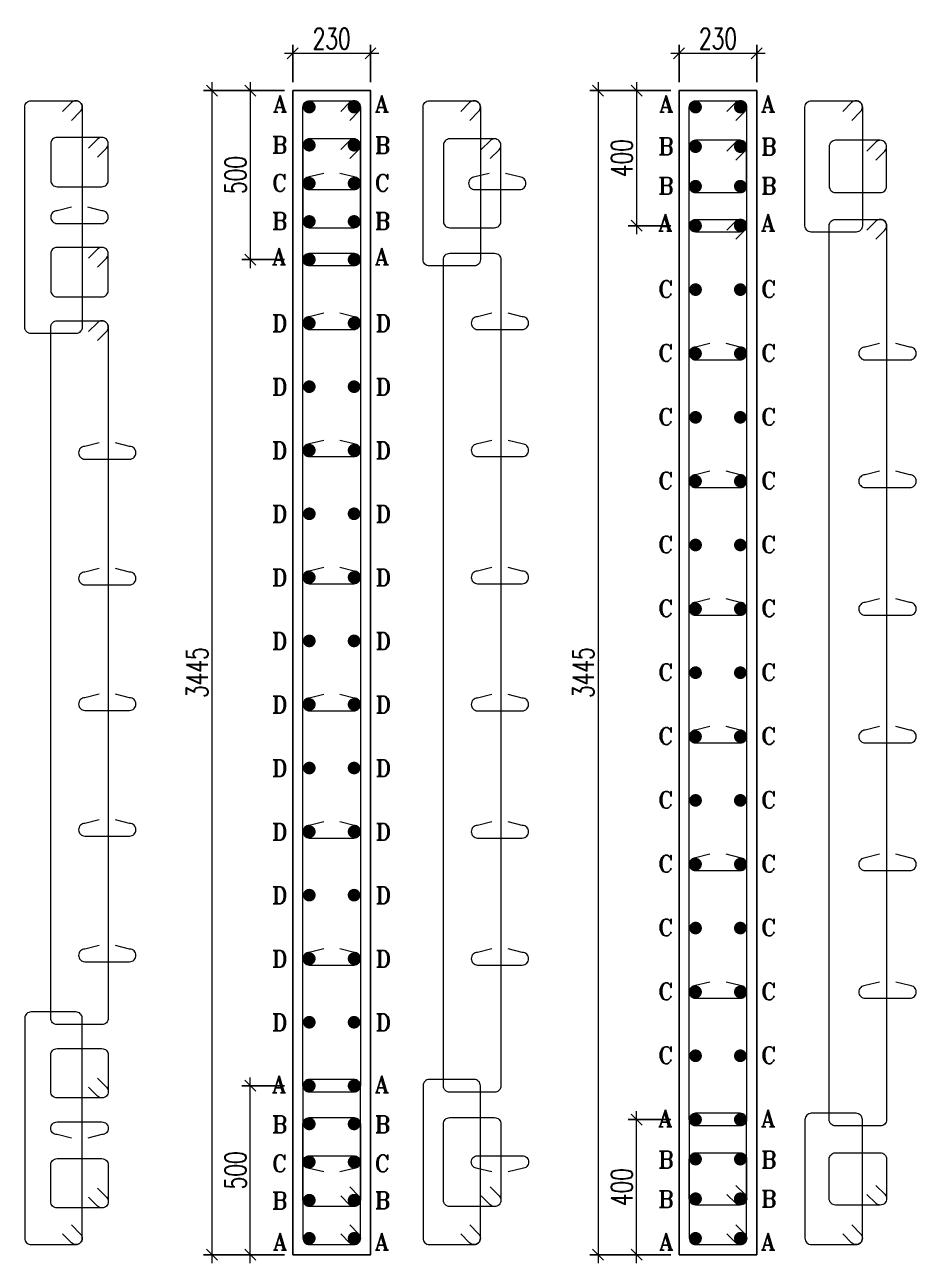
# Model space of a CAD drawing. Header units: millimetres. Extents: x 1123469 to 1752051, y -126924 to 196924.
# Drawn here: x 1578290 to 1588847, y -111796 to -97137 of the extents above; entities that cross this region are included whole.
import ezdxf

# ---------------------------------------------------------------- set-up
doc = ezdxf.new("R2010")
doc.units = ezdxf.units.MM
doc.header["$LTSCALE"] = 500
doc.header["$MEASUREMENT"] = 0
doc.header["$PDMODE"] = 34
doc.layers.get('Defpoints').update_dxf_attribs({"lineweight": 0})
doc.layers.add('DIAMENTION', color=1, linetype='Continuous', lineweight=0)
doc.layers.add('STEEL', color=7, linetype='Continuous', lineweight=20)
for name, color, linetype in [('Reinf', 4, 'Continuous'), ('S-TEXT', 3, 'Continuous'), ('TOWER AREA COLUMN.', 6, 'Continuous')]:
    doc.layers.add(name, color=color, linetype=linetype)
doc.styles.add('2MM', font='romans.shx', dxfattribs={"width": 0.7})
doc.styles.add('ROMANT', font='romant__.ttf', dxfattribs={"width": 0.9, "height": 600})
doc.dimstyles.new('SHUIB', dxfattribs={"dimtxt": 200, "dimasz": 180, "dimexe": 100, "dimexo": 250, "dimgap": 50, "dimtad": 2, "dimdec": 0, "dimzin": 1, "dimdsep": 46, "dimtxsty": '2MM', "dimblk": 'OBLIQUE', "dimcen": 0, "dimdle": 100, "dimclrd": 1, "dimclre": 1, "dimclrt": 3, "dimadec": 0, "dimazin": 0, "dimtfac": 1, "dimtdec": 0, "dimtix": 1, "dimtmove": 2, "dimatfit": 3, "dimfxl": 1, "dimtolj": 1, "dimlwd": -1, "dimarcsym": 0})

# ---------------------------------------------------------------- blocks, each defined once
blk = doc.blocks.new('_Oblique')
at = {"color": 0, "linetype": 'ByBlock', "lineweight": -2}
blk.add_line((-0.5, -0.5), (0.5, 0.5), dxfattribs=at)
blk = doc.blocks.new('*D790')
at = {"layer": 'Defpoints', "color": 0, "ltscale": 100, "transparency": 16777216}
for p in [(1581464, -97476), (1581464, -97916), (1582384, -97916)]:
    blk.add_point(p, dxfattribs=at)
at = {"layer": 'DIAMENTION', "color": 1, "ltscale": 100, "transparency": 16777216}
blk.add_line((1582484, -97476), (1581364, -97476), dxfattribs=at)
at = {"layer": 'DIAMENTION', "color": 1, "lineweight": -2, "ltscale": 100, "transparency": 16777216}
for p, q in [((1581464, -97816), (1581464, -97376)), ((1582384, -97816), (1582384, -97376))]:
    blk.add_line(p, q, dxfattribs=at)
at = {"layer": 'DIAMENTION', "color": 1, "ltscale": 100, "transparency": 16777216, "xscale": 130, "yscale": 130, "zscale": 130, "rotation": 180}
blk.add_blockref('_Oblique', (1581464, -97476), dxfattribs=at)
at = {"layer": 'DIAMENTION', "color": 1, "ltscale": 100, "transparency": 16777216, "xscale": 130, "yscale": 130, "zscale": 130}
blk.add_blockref('_Oblique', (1582384, -97476), dxfattribs=at)
at = {"layer": 'DIAMENTION', "color": 3, "ltscale": 100, "transparency": 16777216, "insert": (1581924, -97301), "char_height": 250, "attachment_point": 5, "style": '2MM'}
blk.add_mtext('\\A1;230', dxfattribs=at)
blk = doc.blocks.new('*D791')
at = {"layer": 'Defpoints', "color": 0, "ltscale": 100, "transparency": 16777216}
for p in [(1581464, -97916), (1580506, -111696), (1581464, -111696)]:
    blk.add_point(p, dxfattribs=at)
at = {"layer": 'DIAMENTION', "color": 1, "lineweight": -2, "ltscale": 100, "transparency": 16777216}
for p, q in [((1581364, -97916), (1580406, -97916)), ((1581364, -111696), (1580406, -111696))]:
    blk.add_line(p, q, dxfattribs=at)
at = {"layer": 'DIAMENTION', "color": 1, "ltscale": 100, "transparency": 16777216}
blk.add_line((1580506, -97816), (1580506, -111796), dxfattribs=at)
at = {"layer": 'DIAMENTION', "color": 1, "ltscale": 100, "transparency": 16777216, "xscale": 130, "yscale": 130, "zscale": 130}
for p, rotation in [((1580506, -97916), 90), ((1580506, -111696), 270)]:
    blk.add_blockref('_Oblique', p, dxfattribs=dict(at, rotation=rotation))
at = {"layer": 'DIAMENTION', "color": 3, "ltscale": 100, "transparency": 16777216, "insert": (1580331, -104806), "char_height": 250, "attachment_point": 5, "rotation": 90, "style": '2MM'}
blk.add_mtext('\\A1;3445', dxfattribs=at)
blk = doc.blocks.new('*D789')
at = {"layer": 'Defpoints', "color": 0, "ltscale": 100, "transparency": 16777216}
for p in [(1581464, -97916), (1580961, -99916), (1581464, -99916)]:
    blk.add_point(p, dxfattribs=at)
at = {"layer": 'DIAMENTION', "color": 1, "lineweight": -2, "ltscale": 100, "transparency": 16777216}
for p, q in [((1581364, -97916), (1580861, -97916)), ((1581364, -99916), (1580861, -99916))]:
    blk.add_line(p, q, dxfattribs=at)
at = {"layer": 'DIAMENTION', "color": 1, "ltscale": 100, "transparency": 16777216}
blk.add_line((1580961, -97816), (1580961, -100016), dxfattribs=at)
at = {"layer": 'DIAMENTION', "color": 1, "ltscale": 100, "transparency": 16777216, "xscale": 130, "yscale": 130, "zscale": 130}
for p, rotation in [((1580961, -97916), 90), ((1580961, -99916), 270)]:
    blk.add_blockref('_Oblique', p, dxfattribs=dict(at, rotation=rotation))
at = {"layer": 'DIAMENTION', "color": 3, "ltscale": 100, "transparency": 16777216, "insert": (1580786, -98916), "char_height": 250, "attachment_point": 5, "rotation": 90, "style": '2MM'}
blk.add_mtext('\\A1;500', dxfattribs=at)
blk = doc.blocks.new('*D793')
at = {"layer": 'Defpoints', "color": 0, "ltscale": 100, "transparency": 16777216}
for p in [(1586039, -97476), (1586039, -97916), (1586959, -97916)]:
    blk.add_point(p, dxfattribs=at)
at = {"layer": 'DIAMENTION', "color": 1, "ltscale": 100, "transparency": 16777216}
blk.add_line((1587059, -97476), (1585939, -97476), dxfattribs=at)
at = {"layer": 'DIAMENTION', "color": 1, "lineweight": -2, "ltscale": 100, "transparency": 16777216}
for p, q in [((1586039, -97816), (1586039, -97376)), ((1586959, -97816), (1586959, -97376))]:
    blk.add_line(p, q, dxfattribs=at)
at = {"layer": 'DIAMENTION', "color": 1, "ltscale": 100, "transparency": 16777216, "xscale": 130, "yscale": 130, "zscale": 130, "rotation": 180}
blk.add_blockref('_Oblique', (1586039, -97476), dxfattribs=at)
at = {"layer": 'DIAMENTION', "color": 1, "ltscale": 100, "transparency": 16777216, "xscale": 130, "yscale": 130, "zscale": 130}
blk.add_blockref('_Oblique', (1586959, -97476), dxfattribs=at)
at = {"layer": 'DIAMENTION', "color": 3, "ltscale": 100, "transparency": 16777216, "insert": (1586499, -97301), "char_height": 250, "attachment_point": 5, "style": '2MM'}
blk.add_mtext('\\A1;230', dxfattribs=at)
blk = doc.blocks.new('*D794')
at = {"layer": 'Defpoints', "color": 0, "ltscale": 100, "transparency": 16777216}
for p in [(1586039, -97916), (1585080, -111696), (1586039, -111696)]:
    blk.add_point(p, dxfattribs=at)
at = {"layer": 'DIAMENTION', "color": 1, "lineweight": -2, "ltscale": 100, "transparency": 16777216}
for p, q in [((1585939, -97916), (1584980, -97916)), ((1585939, -111696), (1584980, -111696))]:
    blk.add_line(p, q, dxfattribs=at)
at = {"layer": 'DIAMENTION', "color": 1, "ltscale": 100, "transparency": 16777216}
blk.add_line((1585080, -97816), (1585080, -111796), dxfattribs=at)
at = {"layer": 'DIAMENTION', "color": 1, "ltscale": 100, "transparency": 16777216, "xscale": 130, "yscale": 130, "zscale": 130}
for p, rotation in [((1585080, -97916), 90), ((1585080, -111696), 270)]:
    blk.add_blockref('_Oblique', p, dxfattribs=dict(at, rotation=rotation))
at = {"layer": 'DIAMENTION', "color": 3, "ltscale": 100, "transparency": 16777216, "insert": (1584905, -104806), "char_height": 250, "attachment_point": 5, "rotation": 90, "style": '2MM'}
blk.add_mtext('\\A1;3445', dxfattribs=at)
blk = doc.blocks.new('*D792')
at = {"layer": 'Defpoints', "color": 0, "ltscale": 100, "transparency": 16777216}
for p in [(1586039, -97916), (1585535, -99516), (1586039, -99516)]:
    blk.add_point(p, dxfattribs=at)
at = {"layer": 'DIAMENTION', "color": 1, "lineweight": -2, "ltscale": 100, "transparency": 16777216}
for p, q in [((1585939, -97916), (1585435, -97916)), ((1585939, -99516), (1585435, -99516))]:
    blk.add_line(p, q, dxfattribs=at)
at = {"layer": 'DIAMENTION', "color": 1, "ltscale": 100, "transparency": 16777216}
blk.add_line((1585535, -97816), (1585535, -99616), dxfattribs=at)
at = {"layer": 'DIAMENTION', "color": 1, "ltscale": 100, "transparency": 16777216, "xscale": 130, "yscale": 130, "zscale": 130}
for p, rotation in [((1585535, -97916), 90), ((1585535, -99516), 270)]:
    blk.add_blockref('_Oblique', p, dxfattribs=dict(at, rotation=rotation))
at = {"layer": 'DIAMENTION', "color": 3, "ltscale": 100, "transparency": 16777216, "insert": (1585360, -98716), "char_height": 250, "attachment_point": 5, "rotation": 90, "style": '2MM'}
blk.add_mtext('\\A1;400', dxfattribs=at)
blk = doc.blocks.new('*D817')
at = {"layer": 'Defpoints', "color": 0, "ltscale": 100, "transparency": 16777216}
for p in [(1580961, -109696), (1581464, -109696), (1581464, -111696)]:
    blk.add_point(p, dxfattribs=at)
at = {"layer": 'DIAMENTION', "color": 1, "ltscale": 100, "transparency": 16777216}
blk.add_line((1580961, -111796), (1580961, -109596), dxfattribs=at)
at = {"layer": 'DIAMENTION', "color": 1, "lineweight": -2, "ltscale": 100, "transparency": 16777216}
for p, q in [((1581364, -109696), (1580861, -109696)), ((1581364, -111696), (1580861, -111696))]:
    blk.add_line(p, q, dxfattribs=at)
at = {"layer": 'DIAMENTION', "color": 1, "ltscale": 100, "transparency": 16777216, "xscale": 130, "yscale": 130, "zscale": 130}
for p, rotation in [((1580961, -109696), 90), ((1580961, -111696), 270)]:
    blk.add_blockref('_Oblique', p, dxfattribs=dict(at, rotation=rotation))
at = {"layer": 'DIAMENTION', "color": 3, "ltscale": 100, "transparency": 16777216, "insert": (1580786, -110696), "char_height": 250, "attachment_point": 5, "rotation": 90, "style": '2MM'}
blk.add_mtext('\\A1;500', dxfattribs=at)
blk = doc.blocks.new('*D818')
at = {"layer": 'Defpoints', "color": 0, "ltscale": 100, "transparency": 16777216}
for p in [(1585535, -110096), (1586039, -110096), (1586039, -111696)]:
    blk.add_point(p, dxfattribs=at)
at = {"layer": 'DIAMENTION', "color": 1, "ltscale": 100, "transparency": 16777216}
blk.add_line((1585535, -111796), (1585535, -109996), dxfattribs=at)
at = {"layer": 'DIAMENTION', "color": 1, "lineweight": -2, "ltscale": 100, "transparency": 16777216}
for p, q in [((1585939, -110096), (1585435, -110096)), ((1585939, -111696), (1585435, -111696))]:
    blk.add_line(p, q, dxfattribs=at)
at = {"layer": 'DIAMENTION', "color": 1, "ltscale": 100, "transparency": 16777216, "xscale": 130, "yscale": 130, "zscale": 130}
for p, rotation in [((1585535, -110096), 90), ((1585535, -111696), 270)]:
    blk.add_blockref('_Oblique', p, dxfattribs=dict(at, rotation=rotation))
at = {"layer": 'DIAMENTION', "color": 3, "ltscale": 100, "transparency": 16777216, "insert": (1585360, -110896), "char_height": 250, "attachment_point": 5, "rotation": 90, "style": '2MM'}
blk.add_mtext('\\A1;400', dxfattribs=at)

msp = doc.modelspace()

# ---------------------------------------------------------------- linework, layer by layer
at = {"layer": 'Reinf', "color": 4, "linetype": 'ByBlock', "const_width": 75}
for points in [[(1581659.5, -98148.6, -1), (1581659.5, -98073.6, -1)], [(1582189.5, -98148.6, 1), (1582189.5, -98073.6, 1)], [(1586233.6, -98148.6, -1), (1586233.6, -98073.6, -1)], [(1586763.6, -98148.6, 1), (1586763.6, -98073.6, 1)], [(1581659.5, -98599.8, -1), (1581659.5, -98524.8, -1)], [(1582189.5, -98599.8, 1), (1582189.5, -98524.8, 1)], [(1586233.6, -98616.9, -1), (1586233.6, -98541.9, -1)], [(1586763.6, -98616.9, 1), (1586763.6, -98541.9, 1)], [(1581659.5, -99051.1, -1), (1581659.5, -98976.1, -1)], [(1582189.5, -99051.1, 1), (1582189.5, -98976.1, 1)], [(1586233.6, -99085.2, -1), (1586233.6, -99010.2, -1)], [(1586763.6, -99085.2, 1), (1586763.6, -99010.2, 1)], [(1581659.5, -99502.3, -1), (1581659.5, -99427.3, -1)], [(1582189.5, -99502.3, 1), (1582189.5, -99427.3, 1)], [(1586233.6, -99553.6, -1), (1586233.6, -99478.6, -1)], [(1586763.6, -99553.6, 1), (1586763.6, -99478.6, 1)], [(1581659.5, -99953.6, -1), (1581659.5, -99878.6, -1)], [(1582189.5, -99953.6, 1), (1582189.5, -99878.6, 1)], [(1586233.6, -100309.3, -1), (1586233.6, -100234.3, -1)], [(1586763.6, -100309.3, 1), (1586763.6, -100234.3, 1)], [(1581659.5, -100705.9, -1), (1581659.5, -100630.9, -1)], [(1582189.5, -100705.9, 1), (1582189.5, -100630.9, 1)], [(1586233.6, -101065, -1), (1586233.6, -100990, -1)], [(1586763.6, -101065, 1), (1586763.6, -100990, 1)], [(1581659.5, -101458.2, -1), (1581659.5, -101383.2, -1)], [(1582189.5, -101458.2, 1), (1582189.5, -101383.2, 1)], [(1586233.6, -101820.7, -1), (1586233.6, -101745.7, -1)], [(1586763.6, -101820.7, 1), (1586763.6, -101745.7, 1)], [(1581659.5, -102210.5, -1), (1581659.5, -102135.5, -1)], [(1582189.5, -102210.5, 1), (1582189.5, -102135.5, 1)], [(1586233.6, -102576.4, -1), (1586233.6, -102501.4, -1)], [(1586763.6, -102576.4, 1), (1586763.6, -102501.4, 1)], [(1581659.5, -102962.8, -1), (1581659.5, -102887.8, -1)], [(1582189.5, -102962.8, 1), (1582189.5, -102887.8, 1)], [(1586233.6, -103332.1, -1), (1586233.6, -103257.1, -1)], [(1586763.6, -103332.1, 1), (1586763.6, -103257.1, 1)], [(1581659.5, -103715.1, -1), (1581659.5, -103640.1, -1)], [(1582189.5, -103715.1, 1), (1582189.5, -103640.1, 1)], [(1586233.6, -104087.9, -1), (1586233.6, -104012.9, -1)], [(1586763.6, -104087.9, 1), (1586763.6, -104012.9, 1)], [(1581659.5, -104467.4, -1), (1581659.5, -104392.4, -1)], [(1582189.5, -104467.4, 1), (1582189.5, -104392.4, 1)], [(1586233.6, -104843.6, -1), (1586233.6, -104768.6, -1)], [(1586763.6, -104843.6, 1), (1586763.6, -104768.6, 1)], [(1581659.5, -105219.7, -1), (1581659.5, -105144.7, -1)], [(1582189.5, -105219.7, 1), (1582189.5, -105144.7, 1)], [(1586233.6, -105599.3, -1), (1586233.6, -105524.3, -1)], [(1586763.6, -105599.3, 1), (1586763.6, -105524.3, 1)], [(1581659.5, -105972, -1), (1581659.5, -105897, -1)], [(1582189.5, -105972, 1), (1582189.5, -105897, 1)], [(1586233.6, -106355, -1), (1586233.6, -106280, -1)], [(1586763.6, -106355, 1), (1586763.6, -106280, 1)], [(1581659.5, -106725.6, -1), (1581659.5, -106650.6, -1)], [(1582189.5, -106725.6, 1), (1582189.5, -106650.6, 1)], [(1586233.6, -107110.7, -1), (1586233.6, -107035.7, -1)], [(1586763.6, -107110.7, 1), (1586763.6, -107035.7, 1)], [(1581659.5, -107476.7, -1), (1581659.5, -107401.7, -1)], [(1582189.5, -107476.7, 1), (1582189.5, -107401.7, 1)], [(1586233.6, -107866.4, -1), (1586233.6, -107791.4, -1)], [(1586763.6, -107866.4, 1), (1586763.6, -107791.4, 1)], [(1581659.5, -108229, -1), (1581659.5, -108154, -1)], [(1582189.5, -108229, 1), (1582189.5, -108154, 1)], [(1586233.6, -108622.1, -1), (1586233.6, -108547.1, -1)], [(1586763.6, -108622.1, 1), (1586763.6, -108547.1, 1)], [(1581659.5, -108981.3, -1), (1581659.5, -108906.3, -1)], [(1582189.5, -108981.3, 1), (1582189.5, -108906.3, 1)], [(1586233.6, -109377.9, -1), (1586233.6, -109302.9, -1)], [(1586763.6, -109377.9, 1), (1586763.6, -109302.9, 1)], [(1581659.5, -109658.6, 1), (1581659.5, -109733.6, 1)], [(1582189.5, -109658.6, -1), (1582189.5, -109733.6, -1)], [(1581659.5, -110109.8, 1), (1581659.5, -110184.8, 1)], [(1582189.5, -110109.8, -1), (1582189.5, -110184.8, -1)], [(1586233.6, -110058.6, 1), (1586233.6, -110133.6, 1)], [(1586763.6, -110058.6, -1), (1586763.6, -110133.6, -1)], [(1581659.5, -110561.1, 1), (1581659.5, -110636.1, 1)], [(1582189.5, -110561.1, -1), (1582189.5, -110636.1, -1)], [(1586233.6, -110526.9, 1), (1586233.6, -110601.9, 1)], [(1586763.6, -110526.9, -1), (1586763.6, -110601.9, -1)], [(1586233.6, -110995.2, 1), (1586233.6, -111070.2, 1)], [(1586763.6, -110995.2, -1), (1586763.6, -111070.2, -1)], [(1581659.5, -111012.3, 1), (1581659.5, -111087.3, 1)], [(1582189.5, -111012.3, -1), (1582189.5, -111087.3, -1)], [(1581659.5, -111463.6, 1), (1581659.5, -111538.6, 1)], [(1582189.5, -111463.6, -1), (1582189.5, -111538.6, -1)], [(1586233.6, -111463.6, 1), (1586233.6, -111538.6, 1)], [(1586763.6, -111463.6, -1), (1586763.6, -111538.6, -1)]]:
    msp.add_lwpolyline(points, format="xyb", close=True, dxfattribs=at)
at = {"layer": 'STEEL', "color": 4, "linetype": 'ByBlock'}
for points in [[(1578364.7, -98036.1), (1578894.7, -98036.1, -0.4142136), (1578969.7, -98111.1), (1578969.7, -100716.1, -0.4142136), (1578894.7, -100791.1), (1578364.7, -100791.1, -0.4142136), (1578289.7, -100716.1), (1578289.7, -98111.1, -0.4142136)], [(1581659.5, -98036.1), (1582189.5, -98036.1, -0.4142136), (1582264.5, -98111.1), (1582264.5, -99916.1, -0.4142136), (1582189.5, -99991.1), (1581659.5, -99991.1, -0.4142136), (1581584.5, -99916.1), (1581584.5, -98111.1, -0.4142136)], [(1583081, -98036.1), (1583611, -98036.1, -0.4142136), (1583686, -98111.1), (1583686, -99916.1, -0.4142136), (1583611, -99991.1), (1583081, -99991.1, -0.4142136), (1583006, -99916.1), (1583006, -98111.1, -0.4142136)], [(1586233.6, -98036.1), (1586763.6, -98036.1, -0.4142136), (1586838.6, -98111.1), (1586838.6, -99516.1, -0.4142136), (1586763.6, -99591.1), (1586233.6, -99591.1, -0.4142136), (1586158.6, -99516.1), (1586158.6, -98111.1, -0.4142136)], [(1587604.4, -98036.1), (1588134.4, -98036.1, -0.4142136), (1588209.4, -98111.1), (1588209.4, -99516.1, -0.4142136), (1588134.4, -99591.1), (1587604.4, -99591.1, -0.4142136), (1587529.4, -99516.1), (1587529.4, -98111.1, -0.4142136)], [(1578673, -99054.4), (1579203, -99054.4, 0.4142136), (1579278, -98979.4), (1579278, -98545.2, 0.4142136), (1579203, -98470.2), (1578673, -98470.2, 0.4142136), (1578598, -98545.2), (1578598, -98979.4, 0.4142136)], [(1581659.5, -99539.8), (1582189.5, -99539.8, 0.4142136), (1582264.5, -99464.8), (1582264.5, -98562.3, 0.4142136), (1582189.5, -98487.3), (1581659.5, -98487.3, 0.4142136), (1581584.5, -98562.3), (1581584.5, -99464.8, 0.4142136)], [(1583323.3, -99539.8), (1583853.3, -99539.8, 0.4142136), (1583928.3, -99464.8), (1583928.3, -98562.3, 0.4142136), (1583853.3, -98487.3), (1583323.3, -98487.3, 0.4142136), (1583248.3, -98562.3), (1583248.3, -99464.8, 0.4142136)], [(1586233.6, -99122.7), (1586763.6, -99122.7, 0.4142136), (1586838.6, -99047.7), (1586838.6, -98579.4, 0.4142136), (1586763.6, -98504.4), (1586233.6, -98504.4, 0.4142136), (1586158.6, -98579.4), (1586158.6, -99047.7, 0.4142136)], [(1587891.1, -99122.7), (1588421.1, -99122.7, 0.4142136), (1588496.1, -99047.7), (1588496.1, -98579.4, 0.4142136), (1588421.1, -98504.4), (1587891.1, -98504.4, 0.4142136), (1587816.1, -98579.4), (1587816.1, -99047.7, 0.4142136)], [(1586233.6, -99441.1), (1586763.6, -99441.1, -0.4142136), (1586838.6, -99516.1), (1586838.6, -110096.1, -0.4142136), (1586763.6, -110171.1), (1586233.6, -110171.1, -0.4142136), (1586158.6, -110096.1), (1586158.6, -99516.1, -0.4142136)], [(1587891.1, -99441.1), (1588421.1, -99441.1, -0.4142136), (1588496.1, -99516.1), (1588496.1, -110096.1, -0.4142136), (1588421.1, -110171.1), (1587891.1, -110171.1, -0.4142136), (1587816.1, -110096.1), (1587816.1, -99516.1, -0.4142136)], [(1578673, -100356.9), (1579203, -100356.9, 0.4142136), (1579278, -100281.9), (1579278, -99847.7, 0.4142136), (1579203, -99772.7), (1578673, -99772.7, 0.4142136), (1578598, -99847.7), (1578598, -100281.9, 0.4142136)], [(1581659.5, -99841.1), (1582189.5, -99841.1, -0.4142136), (1582264.5, -99916.1), (1582264.5, -109696.1, -0.4142136), (1582189.5, -109771.1), (1581659.5, -109771.1, -0.4142136), (1581584.5, -109696.1), (1581584.5, -99916.1, -0.4142136)], [(1583323.3, -99841.1), (1583853.3, -99841.1, -0.4142136), (1583928.3, -99916.1), (1583928.3, -109696.1, -0.4142136), (1583853.3, -109771.1), (1583323.3, -109771.1, -0.4142136), (1583248.3, -109696.1), (1583248.3, -99916.1, -0.4142136)], [(1578673, -100641.1), (1579203, -100641.1, -0.4142136), (1579278, -100716.1), (1579278, -108896.1, -0.4142136), (1579203, -108971.1), (1578673, -108971.1, -0.4142136), (1578598, -108896.1), (1578598, -100716.1, -0.4142136)], [(1578364.7, -111576.1), (1578894.7, -111576.1, 0.4142136), (1578969.7, -111501.1), (1578969.7, -108896.1, 0.4142136), (1578894.7, -108821.1), (1578364.7, -108821.1, 0.4142136), (1578289.7, -108896.1), (1578289.7, -111501.1, 0.4142136)], [(1578673, -109255.2), (1579203, -109255.2, -0.4142136), (1579278, -109330.2), (1579278, -109764.4, -0.4142136), (1579203, -109839.4), (1578673, -109839.4, -0.4142136), (1578598, -109764.4), (1578598, -109330.2, -0.4142136)], [(1581659.5, -111576.1), (1582189.5, -111576.1, 0.4142136), (1582264.5, -111501.1), (1582264.5, -109696.1, 0.4142136), (1582189.5, -109621.1), (1581659.5, -109621.1, 0.4142136), (1581584.5, -109696.1), (1581584.5, -111501.1, 0.4142136)], [(1583081, -111576.1), (1583611, -111576.1, 0.4142136), (1583686, -111501.1), (1583686, -109696.1, 0.4142136), (1583611, -109621.1), (1583081, -109621.1, 0.4142136), (1583006, -109696.1), (1583006, -111501.1, 0.4142136)], [(1581659.5, -110072.3), (1582189.5, -110072.3, -0.4142136), (1582264.5, -110147.3), (1582264.5, -111049.8, -0.4142136), (1582189.5, -111124.8), (1581659.5, -111124.8, -0.4142136), (1581584.5, -111049.8), (1581584.5, -110147.3, -0.4142136)], [(1583323.3, -110072.3), (1583853.3, -110072.3, -0.4142136), (1583928.3, -110147.3), (1583928.3, -111049.8, -0.4142136), (1583853.3, -111124.8), (1583323.3, -111124.8, -0.4142136), (1583248.3, -111049.8), (1583248.3, -110147.3, -0.4142136)], [(1586233.6, -111576.1), (1586763.6, -111576.1, 0.4142136), (1586838.6, -111501.1), (1586838.6, -110096.1, 0.4142136), (1586763.6, -110021.1), (1586233.6, -110021.1, 0.4142136), (1586158.6, -110096.1), (1586158.6, -111501.1, 0.4142136)], [(1587604.4, -111576.1), (1588134.4, -111576.1, 0.4142136), (1588209.4, -111501.1), (1588209.4, -110096.1, 0.4142136), (1588134.4, -110021.1), (1587604.4, -110021.1, 0.4142136), (1587529.4, -110096.1), (1587529.4, -111501.1, 0.4142136)], [(1586233.6, -110489.4), (1586763.6, -110489.4, -0.4142136), (1586838.6, -110564.4), (1586838.6, -111032.7, -0.4142136), (1586763.6, -111107.7), (1586233.6, -111107.7, -0.4142136), (1586158.6, -111032.7), (1586158.6, -110564.4, -0.4142136)], [(1587891.1, -110489.4), (1588421.1, -110489.4, -0.4142136), (1588496.1, -110564.4), (1588496.1, -111032.7, -0.4142136), (1588421.1, -111107.7), (1587891.1, -111107.7, -0.4142136), (1587816.1, -111032.7), (1587816.1, -110564.4, -0.4142136)], [(1578673, -110557.7), (1579203, -110557.7, -0.4142136), (1579278, -110632.7), (1579278, -111066.9, -0.4142136), (1579203, -111141.9), (1578673, -111141.9, -0.4142136), (1578598, -111066.9), (1578598, -110632.7, -0.4142136)]]:
    msp.add_lwpolyline(points, format="xyb", close=True, dxfattribs=at)
for points in [[(1578842.6, -98269.3), (1578947.8, -98164.1, 0.4142136), (1578947.8, -98058), (1578947.8, -98058, 0.4142136), (1578841.8, -98058), (1578736.6, -98163.3)], [(1582137.4, -98269.3), (1582242.6, -98164.1, 0.4142136), (1582242.6, -98058), (1582242.6, -98058, 0.4142136), (1582136.6, -98058), (1582031.4, -98163.3)], [(1583558.9, -98269.3), (1583664.1, -98164.1, 0.4142136), (1583664.1, -98058), (1583664.1, -98058, 0.4142136), (1583558.1, -98058), (1583452.9, -98163.3)], [(1586711.6, -98269.3), (1586816.8, -98164.1, 0.4142136), (1586816.8, -98058), (1586816.8, -98058, 0.4142136), (1586710.7, -98058), (1586605.5, -98163.3)], [(1588082.3, -98269.3), (1588187.5, -98164.1, 0.4142136), (1588187.5, -98058), (1588187.5, -98058, 0.4142136), (1588081.5, -98058), (1587976.3, -98163.3)], [(1579150.9, -98703.5), (1579256.1, -98598.3, 0.4142136), (1579256.1, -98492.2), (1579256.1, -98492.2, 0.4142136), (1579150.1, -98492.2), (1579044.9, -98597.4)], [(1582137.4, -98720.6), (1582242.6, -98615.4, 0.4142136), (1582242.6, -98509.3), (1582242.6, -98509.3, 0.4142136), (1582136.6, -98509.3), (1582031.4, -98614.5)], [(1583801.2, -98720.6), (1583906.4, -98615.4, 0.4142136), (1583906.4, -98509.3), (1583906.4, -98509.3, 0.4142136), (1583800.4, -98509.3), (1583695.2, -98614.5)], [(1586711.6, -98737.7), (1586816.8, -98632.4, 0.4142136), (1586816.8, -98526.4), (1586816.8, -98526.4, 0.4142136), (1586710.7, -98526.4), (1586605.5, -98631.6)], [(1588369.1, -98737.7), (1588474.3, -98632.4, 0.4142136), (1588474.3, -98526.4), (1588474.3, -98526.4, 0.4142136), (1588368.2, -98526.4), (1588263, -98631.6)], [(1581829.8, -98896.4), (1581659.5, -98938.6, 0.4142136), (1581584.5, -99013.6), (1581584.5, -99013.6, 0.4142136), (1581659.5, -99088.6), (1582189.5, -99088.6, 0.4142136), (1582264.5, -99013.6), (1582264.5, -99013.6, 0.4142136), (1582189.5, -98938.6), (1582022.2, -98896.4)], [(1583790.8, -98896.4), (1583620.5, -98938.6, 0.4142136), (1583545.5, -99013.6), (1583545.5, -99013.6, 0.4142136), (1583620.5, -99088.6), (1584150.5, -99088.6, 0.4142136), (1584225.5, -99013.6), (1584225.5, -99013.6, 0.4142136), (1584150.5, -98938.6), (1583983.2, -98896.4)], [(1578843.2, -99296.4), (1578673, -99338.6, 0.4142136), (1578598, -99413.6), (1578598, -99413.6, 0.4142136), (1578673, -99488.6), (1579203, -99488.6, 0.4142136), (1579278, -99413.6), (1579278, -99413.6, 0.4142136), (1579203, -99338.6), (1579035.7, -99296.4)], [(1586711.6, -99674.3), (1586816.8, -99569.1, 0.4142136), (1586816.8, -99463), (1586816.8, -99463, 0.4142136), (1586710.7, -99463), (1586605.5, -99568.3)], [(1588369.1, -99674.3), (1588474.3, -99569.1, 0.4142136), (1588474.3, -99463), (1588474.3, -99463, 0.4142136), (1588368.2, -99463), (1588263, -99568.3)], [(1579150.9, -100006), (1579256.1, -99900.8, 0.4142136), (1579256.1, -99794.7), (1579256.1, -99794.7, 0.4142136), (1579150.1, -99794.7), (1579044.9, -99899.9)], [(1581829.8, -100551.2), (1581659.5, -100593.4, 0.4142136), (1581584.5, -100668.4), (1581584.5, -100668.4, 0.4142136), (1581659.5, -100743.4), (1582189.5, -100743.4, 0.4142136), (1582264.5, -100668.4), (1582264.5, -100668.4, 0.4142136), (1582189.5, -100593.4), (1582022.2, -100551.2)], [(1583822.3, -100551.2), (1583652, -100593.4, 0.4142136), (1583577, -100668.4), (1583577, -100668.4, 0.4142136), (1583652, -100743.4), (1584182, -100743.4, 0.4142136), (1584257, -100668.4), (1584257, -100668.4, 0.4142136), (1584182, -100593.4), (1584014.7, -100551.2)], [(1579150.9, -100874.3), (1579256.1, -100769.1, 0.4142136), (1579256.1, -100663), (1579256.1, -100663, 0.4142136), (1579150.1, -100663), (1579044.9, -100768.3)], [(1586403.9, -100910.3), (1586233.6, -100952.5, 0.4142136), (1586158.6, -101027.5), (1586158.6, -101027.5, 0.4142136), (1586233.6, -101102.5), (1586763.6, -101102.5, 0.4142136), (1586838.6, -101027.5), (1586838.6, -101027.5, 0.4142136), (1586763.6, -100952.5), (1586596.3, -100910.3)], [(1588412.2, -100910.3), (1588241.9, -100952.5, 0.4142136), (1588166.9, -101027.5), (1588166.9, -101027.5, 0.4142136), (1588241.9, -101102.5), (1588771.9, -101102.5, 0.4142136), (1588846.9, -101027.5), (1588846.9, -101027.5, 0.4142136), (1588771.9, -100952.5), (1588604.7, -100910.3)], [(1579172, -102086.1), (1579001.7, -102128.3, 0.4142136), (1578926.7, -102203.3), (1578926.7, -102203.3, 0.4142136), (1579001.7, -102278.3), (1579531.7, -102278.3, 0.4142136), (1579606.7, -102203.3), (1579606.7, -102203.3, 0.4142136), (1579531.7, -102128.3), (1579364.4, -102086.1)], [(1581829.8, -102055.8), (1581659.5, -102098, 0.4142136), (1581584.5, -102173), (1581584.5, -102173, 0.4142136), (1581659.5, -102248), (1582189.5, -102248, 0.4142136), (1582264.5, -102173), (1582264.5, -102173, 0.4142136), (1582189.5, -102098), (1582022.2, -102055.8)], [(1583822.3, -102055.8), (1583652, -102098, 0.4142136), (1583577, -102173), (1583577, -102173, 0.4142136), (1583652, -102248), (1584182, -102248, 0.4142136), (1584257, -102173), (1584257, -102173, 0.4142136), (1584182, -102098), (1584014.7, -102055.8)], [(1586403.9, -102421.7), (1586233.6, -102463.9, 0.4142136), (1586158.6, -102538.9), (1586158.6, -102538.9, 0.4142136), (1586233.6, -102613.9), (1586763.6, -102613.9, 0.4142136), (1586838.6, -102538.9), (1586838.6, -102538.9, 0.4142136), (1586763.6, -102463.9), (1586596.3, -102421.7)], [(1588412.2, -102421.7), (1588241.9, -102463.9, 0.4142136), (1588166.9, -102538.9), (1588166.9, -102538.9, 0.4142136), (1588241.9, -102613.9), (1588771.9, -102613.9, 0.4142136), (1588846.9, -102538.9), (1588846.9, -102538.9, 0.4142136), (1588771.9, -102463.9), (1588604.7, -102421.7)], [(1579172, -103573.4), (1579001.7, -103615.6, 0.4142136), (1578926.7, -103690.6), (1578926.7, -103690.6, 0.4142136), (1579001.7, -103765.6), (1579531.7, -103765.6, 0.4142136), (1579606.7, -103690.6), (1579606.7, -103690.6, 0.4142136), (1579531.7, -103615.6), (1579364.4, -103573.4)], [(1581829.8, -103560.4), (1581659.5, -103602.6, 0.4142136), (1581584.5, -103677.6), (1581584.5, -103677.6, 0.4142136), (1581659.5, -103752.6), (1582189.5, -103752.6, 0.4142136), (1582264.5, -103677.6), (1582264.5, -103677.6, 0.4142136), (1582189.5, -103602.6), (1582022.2, -103560.4)], [(1583822.3, -103560.4), (1583652, -103602.6, 0.4142136), (1583577, -103677.6), (1583577, -103677.6, 0.4142136), (1583652, -103752.6), (1584182, -103752.6, 0.4142136), (1584257, -103677.6), (1584257, -103677.6, 0.4142136), (1584182, -103602.6), (1584014.7, -103560.4)], [(1586403.9, -103933.1), (1586233.6, -103975.4, 0.4142136), (1586158.6, -104050.4), (1586158.6, -104050.4, 0.4142136), (1586233.6, -104125.4), (1586763.6, -104125.4, 0.4142136), (1586838.6, -104050.4), (1586838.6, -104050.4, 0.4142136), (1586763.6, -103975.4), (1586596.3, -103933.1)], [(1588412.2, -103933.1), (1588241.9, -103975.4, 0.4142136), (1588166.9, -104050.4), (1588166.9, -104050.4, 0.4142136), (1588241.9, -104125.4), (1588771.9, -104125.4, 0.4142136), (1588846.9, -104050.4), (1588846.9, -104050.4, 0.4142136), (1588771.9, -103975.4), (1588604.7, -103933.1)], [(1579172, -105060.7), (1579001.7, -105102.9, 0.4142136), (1578926.7, -105177.9), (1578926.7, -105177.9, 0.4142136), (1579001.7, -105252.9), (1579531.7, -105252.9, 0.4142136), (1579606.7, -105177.9), (1579606.7, -105177.9, 0.4142136), (1579531.7, -105102.9), (1579364.4, -105060.7)], [(1581829.8, -105065), (1581659.5, -105107.2, 0.4142136), (1581584.5, -105182.2), (1581584.5, -105182.2, 0.4142136), (1581659.5, -105257.2), (1582189.5, -105257.2, 0.4142136), (1582264.5, -105182.2), (1582264.5, -105182.2, 0.4142136), (1582189.5, -105107.2), (1582022.2, -105065)], [(1583822.3, -105065), (1583652, -105107.2, 0.4142136), (1583577, -105182.2), (1583577, -105182.2, 0.4142136), (1583652, -105257.2), (1584182, -105257.2, 0.4142136), (1584257, -105182.2), (1584257, -105182.2, 0.4142136), (1584182, -105107.2), (1584014.7, -105065)], [(1586403.9, -105444.6), (1586233.6, -105486.8, 0.4142136), (1586158.6, -105561.8), (1586158.6, -105561.8, 0.4142136), (1586233.6, -105636.8), (1586763.6, -105636.8, 0.4142136), (1586838.6, -105561.8), (1586838.6, -105561.8, 0.4142136), (1586763.6, -105486.8), (1586596.3, -105444.6)], [(1588412.2, -105444.6), (1588241.9, -105486.8, 0.4142136), (1588166.9, -105561.8), (1588166.9, -105561.8, 0.4142136), (1588241.9, -105636.8), (1588771.9, -105636.8, 0.4142136), (1588846.9, -105561.8), (1588846.9, -105561.8, 0.4142136), (1588771.9, -105486.8), (1588604.7, -105444.6)], [(1579172, -106548), (1579001.7, -106590.2, 0.4142136), (1578926.7, -106665.2), (1578926.7, -106665.2, 0.4142136), (1579001.7, -106740.2), (1579531.7, -106740.2, 0.4142136), (1579606.7, -106665.2), (1579606.7, -106665.2, 0.4142136), (1579531.7, -106590.2), (1579364.4, -106548)], [(1581829.8, -106570.9), (1581659.5, -106613.1, 0.4142136), (1581584.5, -106688.1), (1581584.5, -106688.1, 0.4142136), (1581659.5, -106763.1), (1582189.5, -106763.1, 0.4142136), (1582264.5, -106688.1), (1582264.5, -106688.1, 0.4142136), (1582189.5, -106613.1), (1582022.2, -106570.9)], [(1583822.3, -106570.9), (1583652, -106613.1, 0.4142136), (1583577, -106688.1), (1583577, -106688.1, 0.4142136), (1583652, -106763.1), (1584182, -106763.1, 0.4142136), (1584257, -106688.1), (1584257, -106688.1, 0.4142136), (1584182, -106613.1), (1584014.7, -106570.9)], [(1586403.9, -106956), (1586233.6, -106998.2, 0.4142136), (1586158.6, -107073.2), (1586158.6, -107073.2, 0.4142136), (1586233.6, -107148.2), (1586763.6, -107148.2, 0.4142136), (1586838.6, -107073.2), (1586838.6, -107073.2, 0.4142136), (1586763.6, -106998.2), (1586596.3, -106956)], [(1588412.2, -106956), (1588241.9, -106998.2, 0.4142136), (1588166.9, -107073.2), (1588166.9, -107073.2, 0.4142136), (1588241.9, -107148.2), (1588771.9, -107148.2, 0.4142136), (1588846.9, -107073.2), (1588846.9, -107073.2, 0.4142136), (1588771.9, -106998.2), (1588604.7, -106956)], [(1579172, -108035.2), (1579001.7, -108077.4, 0.4142136), (1578926.7, -108152.4), (1578926.7, -108152.4, 0.4142136), (1579001.7, -108227.4), (1579531.7, -108227.4, 0.4142136), (1579606.7, -108152.4), (1579606.7, -108152.4, 0.4142136), (1579531.7, -108077.4), (1579364.4, -108035.2)], [(1581829.8, -108074.2), (1581659.5, -108116.5, 0.4142136), (1581584.5, -108191.5), (1581584.5, -108191.5, 0.4142136), (1581659.5, -108266.5), (1582189.5, -108266.5, 0.4142136), (1582264.5, -108191.5), (1582264.5, -108191.5, 0.4142136), (1582189.5, -108116.5), (1582022.2, -108074.2)], [(1583822.3, -108074.2), (1583652, -108116.5, 0.4142136), (1583577, -108191.5), (1583577, -108191.5, 0.4142136), (1583652, -108266.5), (1584182, -108266.5, 0.4142136), (1584257, -108191.5), (1584257, -108191.5, 0.4142136), (1584182, -108116.5), (1584014.7, -108074.2)], [(1586403.9, -108467.4), (1586233.6, -108509.6, 0.4142136), (1586158.6, -108584.6), (1586158.6, -108584.6, 0.4142136), (1586233.6, -108659.6), (1586763.6, -108659.6, 0.4142136), (1586838.6, -108584.6), (1586838.6, -108584.6, 0.4142136), (1586763.6, -108509.6), (1586596.3, -108467.4)], [(1588412.2, -108467.4), (1588241.9, -108509.6, 0.4142136), (1588166.9, -108584.6), (1588166.9, -108584.6, 0.4142136), (1588241.9, -108659.6), (1588771.9, -108659.6, 0.4142136), (1588846.9, -108584.6), (1588846.9, -108584.6, 0.4142136), (1588771.9, -108509.6), (1588604.7, -108467.4)], [(1579150.9, -109606.2), (1579256.1, -109711.4, -0.4142136), (1579256.1, -109817.4), (1579256.1, -109817.4, -0.4142136), (1579150.1, -109817.4), (1579044.9, -109712.2)], [(1578843.2, -110315.8), (1578673, -110273.6, -0.4142136), (1578598, -110198.6), (1578598, -110198.6, -0.4142136), (1578673, -110123.6), (1579203, -110123.6, -0.4142136), (1579278, -110198.6), (1579278, -110198.6, -0.4142136), (1579203, -110273.6), (1579035.7, -110315.8)], [(1581829.8, -110715.8), (1581659.5, -110673.6, -0.4142136), (1581584.5, -110598.6), (1581584.5, -110598.6, -0.4142136), (1581659.5, -110523.6), (1582189.5, -110523.6, -0.4142136), (1582264.5, -110598.6), (1582264.5, -110598.6, -0.4142136), (1582189.5, -110673.6), (1582022.2, -110715.8)], [(1583822.3, -110715.8), (1583652, -110673.6, -0.4142136), (1583577, -110598.6), (1583577, -110598.6, -0.4142136), (1583652, -110523.6), (1584182, -110523.6, -0.4142136), (1584257, -110598.6), (1584257, -110598.6, -0.4142136), (1584182, -110673.6), (1584014.7, -110715.8)], [(1579150.9, -110908.7), (1579256.1, -111013.9, -0.4142136), (1579256.1, -111119.9), (1579256.1, -111119.9, -0.4142136), (1579150.1, -111119.9), (1579044.9, -111014.7)], [(1582137.4, -110891.6), (1582242.6, -110996.8, -0.4142136), (1582242.6, -111102.9), (1582242.6, -111102.9, -0.4142136), (1582136.6, -111102.9), (1582031.4, -110997.6)], [(1583801.2, -110891.6), (1583906.4, -110996.8, -0.4142136), (1583906.4, -111102.9), (1583906.4, -111102.9, -0.4142136), (1583800.4, -111102.9), (1583695.2, -110997.6)], [(1586711.6, -110874.5), (1586816.8, -110979.7, -0.4142136), (1586816.8, -111085.8), (1586816.8, -111085.8, -0.4142136), (1586710.7, -111085.8), (1586605.5, -110980.6)], [(1588369.1, -110874.5), (1588474.3, -110979.7, -0.4142136), (1588474.3, -111085.8), (1588474.3, -111085.8, -0.4142136), (1588368.2, -111085.8), (1588263, -110980.6)], [(1578842.6, -111342.8), (1578947.8, -111448, -0.4142136), (1578947.8, -111554.1), (1578947.8, -111554.1, -0.4142136), (1578841.8, -111554.1), (1578736.6, -111448.9)], [(1582137.4, -111342.8), (1582242.6, -111448, -0.4142136), (1582242.6, -111554.1), (1582242.6, -111554.1, -0.4142136), (1582136.6, -111554.1), (1582031.4, -111448.9)], [(1583558.9, -111342.8), (1583664.1, -111448, -0.4142136), (1583664.1, -111554.1), (1583664.1, -111554.1, -0.4142136), (1583558.1, -111554.1), (1583452.9, -111448.9)], [(1586711.6, -111342.8), (1586816.8, -111448, -0.4142136), (1586816.8, -111554.1), (1586816.8, -111554.1, -0.4142136), (1586710.7, -111554.1), (1586605.5, -111448.9)], [(1588082.3, -111342.8), (1588187.5, -111448, -0.4142136), (1588187.5, -111554.1), (1588187.5, -111554.1, -0.4142136), (1588081.5, -111554.1), (1587976.3, -111448.9)]]:
    msp.add_lwpolyline(points, format="xyb", dxfattribs=at)
at = {"layer": 'TOWER AREA COLUMN.', "color": 3}
for points in [[(1581464.5, -111696.1), (1582384.5, -111696.1), (1582384.5, -97916.1), (1581464.5, -97916.1)], [(1586038.6, -111696.1), (1586958.6, -111696.1), (1586958.6, -97916.1), (1586038.6, -97916.1)]]:
    msp.add_lwpolyline(points, close=True, dxfattribs=at)

# ---------------------------------------------------------------- texts
at = {"layer": 'S-TEXT', "color": 1, "style": 'ROMANT'}
for s, p in [('A', (1581227.6, -98172.3, 0)), ('A', (1582433.3, -98172.3, 0)), ('A', (1585801.7, -98172.3, 0)), ('A', (1587007.5, -98172.3, 0)), ('B', (1581216, -98657.6, 0)), ('B', (1582433.3, -98661.7, 0)), ('B', (1585790.2, -98674.7, 0)), ('B', (1587007.5, -98678.8, 0)), ('C', (1581216, -99108.8, 0)), ('C', (1582433.3, -99108.8, 0)), ('B', (1585790.2, -99143, 0)), ('B', (1587007.5, -99143, 0)), ('B', (1581216, -99560.1, 0)), ('B', (1582433.3, -99560.1, 0)), ('A', (1585790.2, -99580, 0)), ('A', (1587007.5, -99580, 0)), ('A', (1581216, -99979.6, 0)), ('A', (1582433.3, -99979.6, 0)), ('C', (1585790.2, -100365.5, 0)), ('C', (1587009.7, -100365.5, 0)), ('D', (1581216, -100770.2, 0)), ('D', (1582442.8, -100770.2, 0)), ('C', (1585790.2, -101121.2, 0)), ('C', (1587009.7, -101121.2, 0)), ('D', (1581216, -101522.5, 0)), ('D', (1582442.8, -101522.5, 0)), ('C', (1585790.2, -101876.9, 0)), ('C', (1587009.7, -101876.9, 0)), ('D', (1581216, -102274.9, 0)), ('D', (1582442.8, -102274.9, 0)), ('C', (1585790.2, -102632.6, 0)), ('C', (1587009.7, -102632.6, 0)), ('D', (1581216, -103027.2, 0)), ('D', (1582442.8, -103027.2, 0)), ('C', (1585790.2, -103388.3, 0)), ('C', (1587009.7, -103388.3, 0)), ('D', (1581216, -103779.5, 0)), ('D', (1582442.8, -103779.5, 0)), ('C', (1585790.2, -104144, 0)), ('C', (1587009.7, -104144, 0)), ('D', (1581216, -104531.8, 0)), ('D', (1582442.8, -104531.8, 0)), ('C', (1585790.2, -104899.7, 0)), ('C', (1587009.7, -104899.7, 0)), ('D', (1581216, -105284.1, 0)), ('D', (1582442.8, -105284.1, 0)), ('C', (1585790.2, -105655.5, 0)), ('C', (1587009.7, -105655.5, 0)), ('D', (1581216, -106036.4, 0)), ('D', (1582442.8, -106036.4, 0)), ('C', (1585790.2, -106411.2, 0)), ('C', (1587009.7, -106411.2, 0)), ('D', (1581216, -106790, 0)), ('D', (1582442.8, -106790, 0)), ('C', (1585790.2, -107166.9, 0)), ('C', (1587009.7, -107166.9, 0)), ('D', (1581216, -107541, 0)), ('D', (1582442.8, -107541, 0)), ('C', (1585790.2, -107922.6, 0)), ('C', (1587009.7, -107922.6, 0)), ('D', (1581216, -108293.3, 0)), ('D', (1582442.8, -108293.3, 0)), ('C', (1585790.2, -108678.3, 0)), ('C', (1587009.7, -108678.3, 0)), ('D', (1581216, -109045.6, 0)), ('D', (1582442.8, -109045.6, 0)), ('C', (1585790.2, -109434, 0)), ('C', (1587009.7, -109434, 0)), ('A', (1581216, -109777.3, 0)), ('A', (1582433.3, -109777.3, 0)), ('B', (1581216, -110252.1, 0)), ('B', (1582433.3, -110252.1, 0)), ('A', (1585790.2, -110182, 0)), ('A', (1587007.5, -110182, 0)), ('C', (1581216, -110714.2, 0)), ('C', (1582433.3, -110714.2, 0)), ('B', (1585790.2, -110669.1, 0)), ('B', (1587007.5, -110669.1, 0)), ('B', (1581216, -111154.6, 0)), ('B', (1582433.3, -111150.5, 0)), ('B', (1585790.2, -111137.5, 0)), ('B', (1587007.5, -111133.4, 0)), ('A', (1581227.6, -111639.9, 0)), ('A', (1582433.3, -111639.9, 0)), ('A', (1585801.7, -111639.9, 0)), ('A', (1587007.5, -111639.9, 0))]:
    msp.add_text(s, height=200, dxfattribs=at).set_placement(p)

# ---------------------------------------------------------------- dimensions: what is measured, and where the dimension line sits
at = {"layer": 'DIAMENTION', "ltscale": 100}
for base, p1, p2, picture, middle in [((1581464.5, -97475.8), (1582384.5, -97916.1), (1581464.5, -97916.1), '*D790', (1581924.5, -97300.8)), ((1586038.6, -97475.8), (1586958.6, -97916.1), (1586038.6, -97916.1), '*D793', (1586498.6, -97300.8))]:
    dim = msp.add_linear_dim(base=base, p1=p1, p2=p2, dimstyle='SHUIB', override={"dimtxt": 250, "dimasz": 130, "dimexo": 100, "dimlfac": 0.25, "dimtmove": 0}, dxfattribs=at)
    dim.commit()
    dim.dimension.update_dxf_attribs({"geometry": picture, "text_midpoint": middle})
for base, p1, p2, angle, picture, middle in [((1580505.6, -111696.1), (1581464.5, -97916.1), (1581464.5, -111696.1), 90, '*D791', (1580330.6, -104806.1)), ((1580960.8, -99916.1), (1581464.5, -97916.1), (1581464.5, -99916.1), 90, '*D789', (1580785.8, -98916.1)), ((1585079.8, -111696.1), (1586038.6, -97916.1), (1586038.6, -111696.1), 90, '*D794', (1584904.8, -104806.1)), ((1585535, -99516.1), (1586038.6, -97916.1), (1586038.6, -99516.1), 90, '*D792', (1585360, -98716.1)), ((1580960.8, -109696.1), (1581464.5, -111696.1), (1581464.5, -109696.1), 270, '*D817', (1580785.8, -110696.1)), ((1585535, -110096.1), (1586038.6, -111696.1), (1586038.6, -110096.1), 270, '*D818', (1585360, -110896.1))]:
    dim = msp.add_linear_dim(base=base, p1=p1, p2=p2, angle=angle, dimstyle='SHUIB', override={"dimtxt": 250, "dimasz": 130, "dimexo": 100, "dimlfac": 0.25, "dimtmove": 0}, dxfattribs=at)
    dim.commit()
    dim.dimension.update_dxf_attribs({"geometry": picture, "text_midpoint": middle})

doc.saveas('drawing.dxf')
